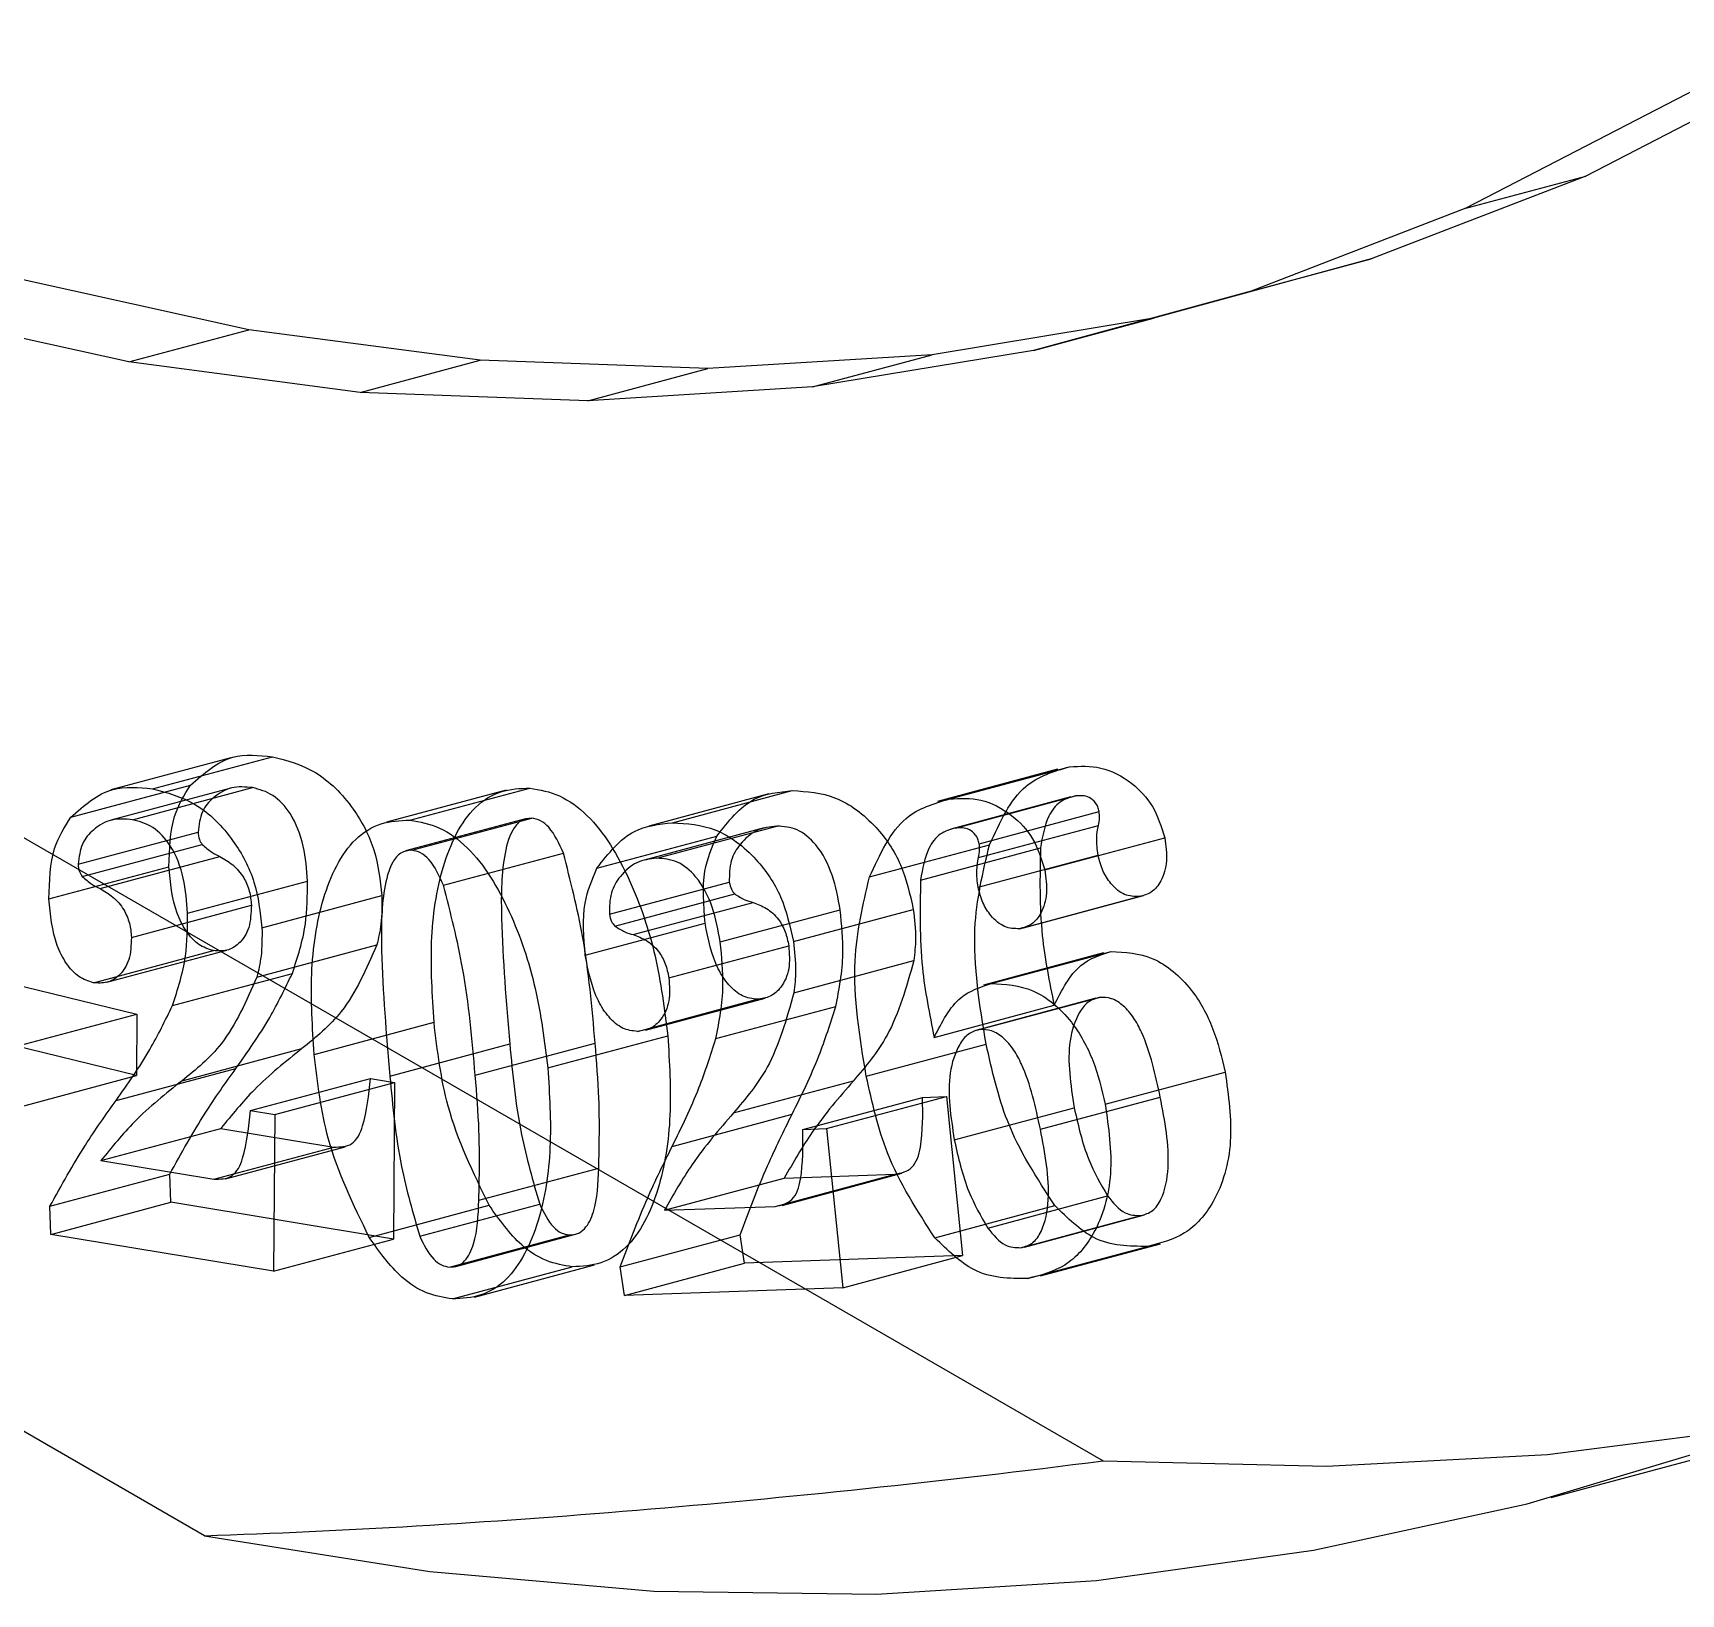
# Model space of a CAD drawing. Header units: inches. Extents: x 0 to 16.3, y 0 to 11.5.
# Drawn here: x 4.6349 to 5.1043, y 5.1129 to 5.5574 of the extents above; entities that cross this region are included whole.
import ezdxf

# ---------------------------------------------------------------- set-up
doc = ezdxf.new("R2010")
doc.units = ezdxf.units.IN
doc.header["$MEASUREMENT"] = 0

msp = doc.modelspace()

# ---------------------------------------------------------------- linework, layer by layer
at = {"color": 7, "linetype": 'Continuous', "lineweight": 25}
for p, q in [((5.15588, 5.55742), (5.07718, 5.51664)), ((5.12173, 5.54827), (5.04303, 5.50749)), ((5.07718, 5.51664), (5.01605, 5.49309)), ((5.04303, 5.50749), (5.07718, 5.51664)), ((5.04303, 5.50749), (4.9819, 5.48394)), ((4.68377, 5.12953), (4.04738, 5.49691)), ((5.01605, 5.49309), (4.95401, 5.47617)), ((4.9819, 5.48394), (5.01605, 5.49309)), ((4.69637, 5.47289), (4.62951, 5.48768)), ((4.9819, 5.48394), (4.91986, 5.46702)), ((4.66222, 5.46374), (4.59536, 5.47853)), ((4.95401, 5.47617), (4.89104, 5.46579)), ((4.91986, 5.46702), (4.95401, 5.47617)), ((4.66222, 5.46374), (4.69637, 5.47289)), ((4.76223, 5.46424), (4.69637, 5.47289)), ((4.72808, 5.45509), (4.66222, 5.46374)), ((4.72808, 5.45509), (4.76223, 5.46424)), ((4.82712, 5.46184), (4.76223, 5.46424)), ((4.89104, 5.46579), (4.82712, 5.46184)), ((4.91986, 5.46702), (4.85689, 5.45664)), ((4.85689, 5.45664), (4.89104, 5.46579)), ((4.79297, 5.4527), (4.82712, 5.46184)), ((4.79297, 5.4527), (4.72808, 5.45509)), ((4.85689, 5.45664), (4.79297, 5.4527)), ((4.54734, 5.37733), (4.93969, 5.15083)), ((4.69126, 5.35103), (4.65711, 5.34188)), ((4.66892, 5.3422), (4.70308, 5.35135)), ((4.92671, 5.34775), (4.89256, 5.3386)), ((4.89599, 5.33932), (4.93014, 5.34847)), ((4.64565, 5.33409), (4.6798, 5.34323)), ((4.69122, 5.34238), (4.65707, 5.33323)), ((4.66329, 5.3334), (4.69744, 5.34255)), ((4.76971, 5.34183), (4.73556, 5.33269)), ((4.74228, 5.33328), (4.77643, 5.34243)), ((4.81702, 5.33254), (4.85117, 5.34169)), ((4.84447, 5.34073), (4.81032, 5.33159)), ((4.93047, 5.33989), (4.89632, 5.33074)), ((4.89766, 5.33104), (4.93181, 5.34019)), ((4.7752, 5.33366), (4.74104, 5.32451)), ((4.74281, 5.3247), (4.77696, 5.33384)), ((4.90441, 5.32657), (4.93856, 5.33572)), ((4.64776, 5.32073), (4.68191, 5.32988)), ((4.79554, 5.31961), (4.82969, 5.32876)), ((4.84314, 5.33107), (4.80899, 5.32192)), ((4.8126, 5.32244), (4.84675, 5.33159)), ((4.90419, 5.32262), (4.93834, 5.33177)), ((4.92311, 5.3191), (4.95726, 5.32825)), ((4.64895, 5.31721), (4.6831, 5.32636)), ((4.65401, 5.31378), (4.68816, 5.32293)), ((4.75183, 5.31475), (4.78598, 5.3239)), ((4.87317, 5.3171), (4.90732, 5.32625)), ((4.8877, 5.31623), (4.92185, 5.32538)), ((4.90409, 5.31417), (4.93824, 5.32331)), ((4.63947, 5.31089), (4.67362, 5.32003)), ((4.67896, 5.30677), (4.71311, 5.31592)), ((4.79906, 5.30649), (4.83321, 5.31564)), ((4.66295, 5.29988), (4.69711, 5.30903)), ((4.70013, 5.30264), (4.73428, 5.31178)), ((4.80062, 5.30313), (4.83477, 5.31228)), ((4.80585, 5.30067), (4.84, 5.30982)), ((4.91585, 5.30236), (4.95, 5.31151)), ((4.917, 5.30263), (4.95115, 5.31178)), ((4.83065, 5.29861), (4.86481, 5.30775)), ((4.85148, 5.29869), (4.88563, 5.30784)), ((4.79219, 5.29481), (4.82634, 5.30396)), ((4.65213, 5.28698), (4.68628, 5.29613)), ((4.65596, 5.2871), (4.69011, 5.29625)), ((4.69869, 5.28858), (4.73284, 5.29773)), ((4.81601, 5.28837), (4.85016, 5.29752)), ((4.93976, 5.29546), (4.90561, 5.28631)), ((4.90779, 5.28676), (4.94194, 5.29591)), ((4.85164, 5.28414), (4.88579, 5.29329)), ((4.62063, 5.28876), (4.66449, 5.27807)), ((4.67464, 5.28051), (4.70879, 5.28966)), ((4.80704, 5.27313), (4.84119, 5.28228)), ((4.80933, 5.27348), (4.84348, 5.28263)), ((4.89157, 5.2714), (4.92573, 5.28055)), ((4.93762, 5.28258), (4.90347, 5.27343)), ((4.90443, 5.27364), (4.93858, 5.28279)), ((4.63034, 5.26892), (4.66449, 5.27807)), ((4.66449, 5.27807), (4.66438, 5.26055)), ((4.82942, 5.27108), (4.86357, 5.28022)), ((4.66438, 5.26055), (4.62052, 5.27124)), ((4.71498, 5.26658), (4.74913, 5.27573)), ((4.78156, 5.26271), (4.81571, 5.27186)), ((4.67736, 5.25906), (4.71151, 5.26821)), ((4.73656, 5.26041), (4.77071, 5.26956)), ((4.76087, 5.26065), (4.79502, 5.26979)), ((4.87223, 5.26036), (4.90638, 5.26951)), ((4.65857, 5.25346), (4.69272, 5.26261)), ((4.63023, 5.2514), (4.66438, 5.26055)), ((4.69685, 5.25056), (4.731, 5.25971)), ((4.70375, 5.24944), (4.7379, 5.25859)), ((4.731, 5.25971), (4.7379, 5.25859)), ((4.7379, 5.25859), (4.73757, 5.21401)), ((4.83441, 5.2499), (4.86856, 5.25905)), ((4.94029, 5.25241), (4.97444, 5.26156)), ((4.85412, 5.24519), (4.88827, 5.25434)), ((4.8609, 5.24544), (4.89505, 5.25459)), ((4.88827, 5.25434), (4.89505, 5.25459)), ((4.89505, 5.25459), (4.89968, 5.2093)), ((4.92181, 5.24527), (4.95596, 5.25441)), ((4.69685, 5.25056), (4.70375, 5.24944)), ((4.70375, 5.24944), (4.70342, 5.20486)), ((4.81697, 5.2404), (4.85112, 5.24955)), ((4.89731, 5.24225), (4.93146, 5.2514)), ((4.65426, 5.23636), (4.68841, 5.2455)), ((4.68841, 5.2455), (4.72058, 5.24021)), ((4.85412, 5.24519), (4.8609, 5.24544)), ((4.8609, 5.24544), (4.86553, 5.20015)), ((4.68643, 5.23106), (4.72058, 5.24021)), ((4.68971, 5.23115), (4.72386, 5.2403)), ((4.65426, 5.23636), (4.68643, 5.23106)), ((4.7619, 5.22503), (4.79605, 5.23418)), ((4.63972, 5.22334), (4.67387, 5.23249)), ((4.67418, 5.22448), (4.67387, 5.23249)), ((4.81473, 5.22219), (4.84888, 5.23134)), ((4.84627, 5.22329), (4.88042, 5.23244)), ((4.84825, 5.2236), (4.8824, 5.23275)), ((4.84888, 5.23134), (4.88042, 5.23244)), ((4.64003, 5.21534), (4.67418, 5.22448)), ((4.73757, 5.21401), (4.67418, 5.22448)), ((4.90681, 5.21712), (4.94096, 5.22626)), ((4.64003, 5.21534), (4.63972, 5.22334)), ((4.73068, 5.21447), (4.76483, 5.22362)), ((4.74507, 5.21478), (4.77922, 5.22393)), ((4.81473, 5.22219), (4.84627, 5.22329)), ((4.89179, 5.21436), (4.92594, 5.22351)), ((4.91629, 5.21153), (4.95045, 5.22067)), ((4.91728, 5.21172), (4.95143, 5.22087)), ((4.70342, 5.20486), (4.64003, 5.21534)), ((4.75352, 5.20602), (4.78767, 5.21516)), ((4.75531, 5.20621), (4.78946, 5.21535)), ((4.80217, 5.20607), (4.83632, 5.21522)), ((4.83753, 5.20712), (4.83632, 5.21522)), ((4.70342, 5.20486), (4.73757, 5.21401)), ((4.9182, 5.20277), (4.95235, 5.21192)), ((4.92189, 5.20352), (4.95604, 5.21267)), ((4.75436, 5.19694), (4.78851, 5.20609)), ((4.76068, 5.1975), (4.79483, 5.20665)), ((4.80338, 5.19797), (4.80217, 5.20607)), ((4.80338, 5.19797), (4.83753, 5.20712)), ((4.89968, 5.2093), (4.83753, 5.20712)), ((4.86553, 5.20015), (4.89968, 5.2093)), ((4.86553, 5.20015), (4.80338, 5.19797)), ((5.06731, 5.14042), (5.20392, 5.17701))]:
    msp.add_line(p, q, dxfattribs=at)
at = {"color": 7, "linetype": 'Continuous', "lineweight": 25, "flags": 128}
for points in [[(4.93969, 5.15083), (5.0033, 5.14936), (5.06626, 5.15262), (5.12838, 5.1606)], [(4.68377, 5.12953), (4.74791, 5.1193), (4.81175, 5.11376), (4.87511, 5.11292), (4.9378, 5.1168), (4.99963, 5.12537), (5.06043, 5.13861), (5.12001, 5.15648)]]:
    msp.add_lwpolyline(points, dxfattribs=at)
at = {"color": 7, "linetype": 'Continuous', "lineweight": 25}
msp.add_ellipse((8.6031, 7.75949), major_axis=(4.52599, 2.43492), ratio=0.22025, start_param=3.559288, end_param=3.660805, dxfattribs=at)
for points, knots in [([(4.6798, 5.34323), (4.6836, 5.34659), (4.6904, 5.35261), (4.69919, 5.35174), (4.70308, 5.35135)], [0, 0, 0, 0, 0.558179, 1, 1, 1, 1]), ([(4.70308, 5.35135), (4.70725, 5.35027), (4.71557, 5.34811), (4.72591, 5.33792), (4.73278, 5.32503), (4.73378, 5.3162), (4.73428, 5.31178)], [0, 0, 0, 0, 0.280528, 0.559947, 0.779939, 1, 1, 1, 1]), ([(4.90732, 5.32625), (4.91028, 5.33269), (4.91557, 5.34421), (4.92568, 5.34717), (4.93014, 5.34847)], [0, 0, 0, 0, 0.559394, 1, 1, 1, 1]), ([(4.93014, 5.34847), (4.9331, 5.34864), (4.93902, 5.34898), (4.94739, 5.34469), (4.95427, 5.33762), (4.95626, 5.33137), (4.95726, 5.32825)], [0, 0, 0, 0, 0.280946, 0.56082, 0.780947, 1, 1, 1, 1]), ([(4.64565, 5.33409), (4.64945, 5.33745), (4.65624, 5.34346), (4.66504, 5.34259), (4.66892, 5.3422)], [0, 0, 0, 0, 0.5581791, 1, 1, 1, 1]), ([(4.66892, 5.3422), (4.67309, 5.34112), (4.68142, 5.33896), (4.69176, 5.32877), (4.69863, 5.31588), (4.69963, 5.30705), (4.70013, 5.30264)], [0, 0, 0, 0, 0.2805276, 0.5599469, 0.7799392, 1, 1, 1, 1]), ([(4.67362, 5.32003), (4.67376, 5.32508), (4.67403, 5.33409), (4.67804, 5.34044), (4.6798, 5.34323)], [0, 0, 0, 0, 0.5595206, 1, 1, 1, 1]), ([(4.69744, 5.34255), (4.69541, 5.34272), (4.69136, 5.34305), (4.68651, 5.34017), (4.68274, 5.336), (4.68219, 5.33191), (4.68191, 5.32988)], [0, 0, 0, 0, 0.2807635, 0.560938, 0.7815045, 1, 1, 1, 1]), ([(4.71311, 5.31592), (4.71287, 5.31925), (4.71238, 5.32589), (4.70891, 5.33496), (4.70332, 5.34095), (4.6994, 5.34202), (4.69744, 5.34255)], [0, 0, 0, 0, 0.281073, 0.560235, 0.779788, 1, 1, 1, 1]), ([(4.74913, 5.27573), (4.74865, 5.28342), (4.74768, 5.29879), (4.75087, 5.32058), (4.75823, 5.3359), (4.768, 5.34206), (4.77362, 5.34231), (4.77643, 5.34243)], [0, 0, 0, 0, 0.250841, 0.501183, 0.749713, 0.874821, 1, 1, 1, 1]), ([(4.77643, 5.34243), (4.77925, 5.34192), (4.7849, 5.3409), (4.79565, 5.33305), (4.80547, 5.31662), (4.81283, 5.29463), (4.81475, 5.27945), (4.81571, 5.27186)], [0, 0, 0, 0, 0.125088, 0.250199, 0.49884, 0.74925, 1, 1, 1, 1]), ([(4.82969, 5.32876), (4.83296, 5.33293), (4.83883, 5.34041), (4.84739, 5.3413), (4.85117, 5.34169)], [0, 0, 0, 0, 0.55814, 1, 1, 1, 1]), ([(4.85117, 5.34169), (4.8553, 5.34144), (4.86356, 5.34093), (4.87465, 5.33267), (4.88271, 5.32099), (4.88466, 5.31222), (4.88563, 5.30784)], [0, 0, 0, 0, 0.280516, 0.559978, 0.779964, 1, 1, 1, 1]), ([(4.87317, 5.3171), (4.87613, 5.32355), (4.88142, 5.33507), (4.89153, 5.33802), (4.89599, 5.33932)], [0, 0, 0, 0, 0.559394, 1, 1, 1, 1]), ([(4.89599, 5.33932), (4.89895, 5.33949), (4.90487, 5.33984), (4.91323, 5.33554), (4.92012, 5.32848), (4.92211, 5.32222), (4.92311, 5.3191)], [0, 0, 0, 0, 0.280946, 0.56082, 0.780947, 1, 1, 1, 1]), ([(4.93181, 5.34019), (4.93029, 5.33976), (4.92725, 5.33891), (4.92332, 5.33378), (4.92241, 5.32857), (4.92185, 5.32538)], [0, 0, 0, 0, 0.280319, 0.560154, 1, 1, 1, 1]), ([(4.93856, 5.33572), (4.93845, 5.33616), (4.93824, 5.33705), (4.93734, 5.33861), (4.93511, 5.3404), (4.93313, 5.34027), (4.93181, 5.34019)], [0, 0, 0, 0, 0.12564, 0.251463, 0.501069, 1, 1, 1, 1]), ([(4.63947, 5.31089), (4.63961, 5.31593), (4.63988, 5.32494), (4.64388, 5.33129), (4.64565, 5.33409)], [0, 0, 0, 0, 0.5595206, 1, 1, 1, 1]), ([(4.66329, 5.3334), (4.66126, 5.33357), (4.65721, 5.3339), (4.65236, 5.33102), (4.64859, 5.32685), (4.64804, 5.32276), (4.64776, 5.32073)], [0, 0, 0, 0, 0.280764, 0.560938, 0.781505, 1, 1, 1, 1]), ([(4.67896, 5.30677), (4.67872, 5.3101), (4.67823, 5.31674), (4.67476, 5.32581), (4.66916, 5.3318), (4.66525, 5.33287), (4.66329, 5.3334)], [0, 0, 0, 0, 0.2810735, 0.5602355, 0.7797882, 1, 1, 1, 1]), ([(4.71498, 5.26658), (4.71449, 5.27427), (4.71353, 5.28965), (4.71672, 5.31143), (4.72408, 5.32675), (4.73385, 5.33292), (4.73947, 5.33316), (4.74228, 5.33328)], [0, 0, 0, 0, 0.250841, 0.501183, 0.749713, 0.874821, 1, 1, 1, 1]), ([(4.74228, 5.33328), (4.7451, 5.33277), (4.75074, 5.33175), (4.7615, 5.3239), (4.77132, 5.30747), (4.77868, 5.28548), (4.7806, 5.2703), (4.78156, 5.26271)], [0, 0, 0, 0, 0.125088, 0.250199, 0.49884, 0.74925, 1, 1, 1, 1]), ([(4.77696, 5.33384), (4.77587, 5.33372), (4.77368, 5.33348), (4.77065, 5.32957), (4.76825, 5.32017), (4.76816, 5.2994), (4.76969, 5.2815), (4.77071, 5.26956)], [0, 0, 0, 0, 0.062229, 0.124547, 0.249113, 0.499096, 1, 1, 1, 1]), ([(4.78598, 5.3239), (4.78477, 5.32658), (4.78308, 5.33032), (4.7795, 5.33336), (4.77781, 5.33368), (4.77696, 5.33384)], [0, 0, 0, 0, 0.5588124, 0.7793541, 1, 1, 1, 1]), ([(4.79554, 5.31961), (4.79881, 5.32379), (4.80468, 5.33126), (4.81324, 5.33215), (4.81702, 5.33254)], [0, 0, 0, 0, 0.55814, 1, 1, 1, 1]), ([(4.81702, 5.33254), (4.82115, 5.33229), (4.82941, 5.33179), (4.8405, 5.32352), (4.84856, 5.31184), (4.85051, 5.30308), (4.85148, 5.29869)], [0, 0, 0, 0, 0.280516, 0.559978, 0.779964, 1, 1, 1, 1]), ([(4.93834, 5.33177), (4.93848, 5.33247), (4.93875, 5.33373), (4.93862, 5.33511), (4.93856, 5.33572)], [0, 0, 0, 0, 0.560285, 1, 1, 1, 1]), ([(4.68191, 5.32988), (4.68198, 5.32915), (4.68211, 5.32786), (4.68279, 5.32682), (4.6831, 5.32636)], [0, 0, 0, 0, 0.560301, 1, 1, 1, 1]), ([(4.82634, 5.30396), (4.82592, 5.3091), (4.82518, 5.31829), (4.82831, 5.32556), (4.82969, 5.32876)], [0, 0, 0, 0, 0.559492, 1, 1, 1, 1]), ([(4.84675, 5.33159), (4.84478, 5.33135), (4.84084, 5.33087), (4.83651, 5.32697), (4.83333, 5.32201), (4.83325, 5.31776), (4.83321, 5.31564)], [0, 0, 0, 0, 0.280723, 0.560965, 0.781473, 1, 1, 1, 1]), ([(4.86481, 5.30775), (4.8642, 5.31108), (4.863, 5.31772), (4.85862, 5.3262), (4.85258, 5.33117), (4.84869, 5.33145), (4.84675, 5.33159)], [0, 0, 0, 0, 0.28101, 0.560172, 0.77972, 1, 1, 1, 1]), ([(4.89766, 5.33104), (4.89614, 5.33061), (4.8931, 5.32976), (4.88917, 5.32464), (4.88826, 5.31942), (4.8877, 5.31623)], [0, 0, 0, 0, 0.280319, 0.560154, 1, 1, 1, 1]), ([(4.90441, 5.32657), (4.9043, 5.32702), (4.90409, 5.32791), (4.90319, 5.32946), (4.90096, 5.33125), (4.89898, 5.33112), (4.89766, 5.33104)], [0, 0, 0, 0, 0.1256401, 0.2514625, 0.5010691, 1, 1, 1, 1]), ([(4.93824, 5.32331), (4.93803, 5.32496), (4.93764, 5.32789), (4.93812, 5.33058), (4.93834, 5.33177)], [0, 0, 0, 0, 0.559679, 1, 1, 1, 1]), ([(4.95726, 5.32825), (4.95756, 5.32602), (4.95815, 5.32157), (4.95651, 5.31607), (4.95365, 5.31246), (4.95122, 5.31183), (4.95, 5.31151)], [0, 0, 0, 0, 0.279964, 0.559416, 0.779596, 1, 1, 1, 1]), ([(4.6831, 5.32636), (4.684, 5.32557), (4.68562, 5.32417), (4.68738, 5.32331), (4.68816, 5.32293)], [0, 0, 0, 0, 0.558913, 1, 1, 1, 1]), ([(4.68816, 5.32293), (4.6894, 5.32221), (4.69188, 5.32077), (4.69492, 5.31735), (4.69672, 5.31311), (4.69698, 5.31039), (4.69711, 5.30903)], [0, 0, 0, 0, 0.280446, 0.559972, 0.779894, 1, 1, 1, 1]), ([(4.74281, 5.3247), (4.74172, 5.32458), (4.73953, 5.32433), (4.7365, 5.32043), (4.7341, 5.31102), (4.73401, 5.29025), (4.73554, 5.27235), (4.73656, 5.26041)], [0, 0, 0, 0, 0.062229, 0.124547, 0.249113, 0.499096, 1, 1, 1, 1]), ([(4.75183, 5.31475), (4.75062, 5.31743), (4.74893, 5.32117), (4.74535, 5.32421), (4.74366, 5.32453), (4.74281, 5.3247)], [0, 0, 0, 0, 0.5588124, 0.7793541, 1, 1, 1, 1]), ([(4.79502, 5.26979), (4.79413, 5.27998), (4.79255, 5.29813), (4.78798, 5.31604), (4.78598, 5.3239)], [0, 0, 0, 0, 0.560805, 1, 1, 1, 1]), ([(4.90638, 5.26951), (4.90453, 5.28069), (4.90123, 5.30066), (4.90546, 5.31843), (4.90732, 5.32625)], [0, 0, 0, 0, 0.560297, 1, 1, 1, 1]), ([(4.90419, 5.32262), (4.90433, 5.32333), (4.9046, 5.32458), (4.90447, 5.32597), (4.90441, 5.32657)], [0, 0, 0, 0, 0.560285, 1, 1, 1, 1]), ([(4.92185, 5.32538), (4.92168, 5.31708), (4.92137, 5.30223), (4.92439, 5.28718), (4.92573, 5.28055)], [0, 0, 0, 0, 0.559185, 1, 1, 1, 1]), ([(4.95, 5.31151), (4.94858, 5.31153), (4.94575, 5.31158), (4.942, 5.31475), (4.93941, 5.31886), (4.93863, 5.32183), (4.93824, 5.32331)], [0, 0, 0, 0, 0.279578, 0.559146, 0.779458, 1, 1, 1, 1]), ([(4.64776, 5.32073), (4.64783, 5.32001), (4.64796, 5.31871), (4.64864, 5.31767), (4.64895, 5.31721)], [0, 0, 0, 0, 0.560301, 1, 1, 1, 1]), ([(4.68628, 5.29613), (4.68486, 5.29657), (4.68201, 5.29745), (4.67839, 5.30155), (4.67462, 5.30899), (4.67403, 5.31548), (4.67362, 5.32003)], [0, 0, 0, 0, 0.186797, 0.373774, 0.56096, 1, 1, 1, 1]), ([(4.79219, 5.29481), (4.79177, 5.29995), (4.79103, 5.30915), (4.79416, 5.31641), (4.79554, 5.31961)], [0, 0, 0, 0, 0.559492, 1, 1, 1, 1]), ([(4.8126, 5.32244), (4.81063, 5.3222), (4.80669, 5.32172), (4.80236, 5.31782), (4.79918, 5.31286), (4.7991, 5.30861), (4.79906, 5.30649)], [0, 0, 0, 0, 0.280723, 0.560965, 0.781473, 1, 1, 1, 1]), ([(4.83065, 5.29861), (4.83005, 5.30194), (4.82885, 5.30857), (4.82447, 5.31705), (4.81843, 5.32202), (4.81454, 5.3223), (4.8126, 5.32244)], [0, 0, 0, 0, 0.28101, 0.560172, 0.77972, 1, 1, 1, 1]), ([(4.90409, 5.31417), (4.90388, 5.31581), (4.90349, 5.31874), (4.90397, 5.32143), (4.90419, 5.32262)], [0, 0, 0, 0, 0.559679, 1, 1, 1, 1]), ([(4.92311, 5.3191), (4.9234, 5.31687), (4.924, 5.31242), (4.92236, 5.30692), (4.9195, 5.30331), (4.91706, 5.30268), (4.91585, 5.30236)], [0, 0, 0, 0, 0.279964, 0.559416, 0.779596, 1, 1, 1, 1]), ([(4.64895, 5.31721), (4.64985, 5.31643), (4.65147, 5.31502), (4.65323, 5.31416), (4.65401, 5.31378)], [0, 0, 0, 0, 0.5589126, 1, 1, 1, 1]), ([(4.65401, 5.31378), (4.65525, 5.31306), (4.65773, 5.31162), (4.66077, 5.3082), (4.66257, 5.30397), (4.66283, 5.30124), (4.66295, 5.29988)], [0, 0, 0, 0, 0.280446, 0.559972, 0.779894, 1, 1, 1, 1]), ([(4.70879, 5.28966), (4.71029, 5.29422), (4.71297, 5.30237), (4.71307, 5.31178), (4.71311, 5.31592)], [0, 0, 0, 0, 0.559875, 1, 1, 1, 1]), ([(4.76087, 5.26065), (4.75998, 5.27083), (4.7584, 5.28899), (4.75383, 5.30689), (4.75183, 5.31475)], [0, 0, 0, 0, 0.560805, 1, 1, 1, 1]), ([(4.83321, 5.31564), (4.83337, 5.31491), (4.83365, 5.31362), (4.83443, 5.31269), (4.83477, 5.31228)], [0, 0, 0, 0, 0.559738, 1, 1, 1, 1]), ([(4.87223, 5.26036), (4.87038, 5.27155), (4.86708, 5.29151), (4.87131, 5.30929), (4.87317, 5.3171)], [0, 0, 0, 0, 0.560297, 1, 1, 1, 1]), ([(4.8877, 5.31623), (4.88753, 5.30793), (4.88722, 5.29309), (4.89024, 5.27803), (4.89157, 5.2714)], [0, 0, 0, 0, 0.559185, 1, 1, 1, 1]), ([(4.91585, 5.30236), (4.91443, 5.30239), (4.9116, 5.30244), (4.90785, 5.3056), (4.90526, 5.30972), (4.90448, 5.31268), (4.90409, 5.31417)], [0, 0, 0, 0, 0.279578, 0.559146, 0.779458, 1, 1, 1, 1]), ([(4.65213, 5.28698), (4.65071, 5.28742), (4.64786, 5.2883), (4.64423, 5.2924), (4.64047, 5.29984), (4.63988, 5.30634), (4.63947, 5.31089)], [0, 0, 0, 0, 0.186797, 0.373774, 0.56096, 1, 1, 1, 1]), ([(4.69711, 5.30903), (4.69701, 5.30682), (4.69683, 5.30242), (4.69388, 5.29804), (4.69019, 5.29587), (4.68759, 5.29605), (4.68628, 5.29613)], [0, 0, 0, 0, 0.279753, 0.55904, 0.779396, 1, 1, 1, 1]), ([(4.73428, 5.31178), (4.7343, 5.30904), (4.73434, 5.30413), (4.7333, 5.29968), (4.73284, 5.29773)], [0, 0, 0, 0, 0.5599317, 1, 1, 1, 1]), ([(4.83477, 5.31228), (4.83572, 5.31166), (4.83743, 5.31057), (4.83922, 5.31005), (4.84, 5.30982)], [0, 0, 0, 0, 0.558798, 1, 1, 1, 1]), ([(4.84, 5.30982), (4.84128, 5.30935), (4.84384, 5.30841), (4.84712, 5.30551), (4.84933, 5.30159), (4.84988, 5.29888), (4.85016, 5.29752)], [0, 0, 0, 0, 0.2806698, 0.5601612, 0.7798069, 1, 1, 1, 1]), ([(4.67464, 5.28051), (4.67614, 5.28507), (4.67882, 5.29322), (4.67892, 5.30263), (4.67896, 5.30677)], [0, 0, 0, 0, 0.559875, 1, 1, 1, 1]), ([(4.79906, 5.30649), (4.79922, 5.30577), (4.7995, 5.30447), (4.80027, 5.30354), (4.80062, 5.30313)], [0, 0, 0, 0, 0.5597383, 1, 1, 1, 1]), ([(4.86357, 5.28022), (4.86451, 5.28515), (4.8662, 5.29396), (4.86523, 5.30354), (4.86481, 5.30775)], [0, 0, 0, 0, 0.55987, 1, 1, 1, 1]), ([(4.88563, 5.30784), (4.88596, 5.30505), (4.88656, 5.30008), (4.88602, 5.29536), (4.88579, 5.29329)], [0, 0, 0, 0, 0.559946, 1, 1, 1, 1]), ([(4.66295, 5.29988), (4.66286, 5.29768), (4.66268, 5.29327), (4.65973, 5.28889), (4.65604, 5.28672), (4.65344, 5.2869), (4.65213, 5.28698)], [0, 0, 0, 0, 0.279753, 0.55904, 0.779396, 1, 1, 1, 1]), ([(4.70013, 5.30264), (4.70015, 5.29989), (4.70019, 5.29498), (4.69915, 5.29054), (4.69869, 5.28858)], [0, 0, 0, 0, 0.559932, 1, 1, 1, 1]), ([(4.80062, 5.30313), (4.80157, 5.30252), (4.80328, 5.30142), (4.80507, 5.3009), (4.80585, 5.30067)], [0, 0, 0, 0, 0.558798, 1, 1, 1, 1]), ([(4.80585, 5.30067), (4.80713, 5.3002), (4.80969, 5.29926), (4.81297, 5.29636), (4.81518, 5.29244), (4.81573, 5.28973), (4.81601, 5.28837)], [0, 0, 0, 0, 0.28067, 0.560161, 0.779807, 1, 1, 1, 1]), ([(4.84119, 5.28228), (4.83977, 5.28244), (4.83693, 5.28275), (4.83299, 5.28618), (4.82852, 5.29295), (4.82724, 5.29942), (4.82634, 5.30396)], [0, 0, 0, 0, 0.186785, 0.373737, 0.560891, 1, 1, 1, 1]), ([(4.73284, 5.29773), (4.72985, 5.29092), (4.72448, 5.27872), (4.71549, 5.27143), (4.71151, 5.26821)], [0, 0, 0, 0, 0.55801, 1, 1, 1, 1]), ([(4.80704, 5.27313), (4.80562, 5.27329), (4.80278, 5.2736), (4.79883, 5.27703), (4.79437, 5.2838), (4.79309, 5.29027), (4.79219, 5.29481)], [0, 0, 0, 0, 0.186785, 0.373737, 0.560891, 1, 1, 1, 1]), ([(4.82942, 5.27108), (4.83036, 5.276), (4.83205, 5.28481), (4.83108, 5.29439), (4.83065, 5.29861)], [0, 0, 0, 0, 0.55987, 1, 1, 1, 1]), ([(4.85016, 5.29752), (4.85032, 5.29527), (4.85064, 5.29077), (4.84829, 5.28572), (4.84498, 5.28279), (4.84245, 5.28245), (4.84119, 5.28228)], [0, 0, 0, 0, 0.279596, 0.559052, 0.77943, 1, 1, 1, 1]), ([(4.85148, 5.29869), (4.85181, 5.29591), (4.85241, 5.29093), (4.85187, 5.28621), (4.85164, 5.28414)], [0, 0, 0, 0, 0.559946, 1, 1, 1, 1]), ([(4.92573, 5.28055), (4.92794, 5.28488), (4.93189, 5.29263), (4.93887, 5.29491), (4.94194, 5.29591)], [0, 0, 0, 0, 0.560318, 1, 1, 1, 1]), ([(4.94194, 5.29591), (4.94594, 5.2957), (4.95394, 5.29526), (4.96466, 5.28645), (4.97142, 5.27418), (4.97343, 5.26577), (4.97444, 5.26156)], [0, 0, 0, 0, 0.279318, 0.558915, 0.779039, 1, 1, 1, 1]), ([(4.88579, 5.29329), (4.88367, 5.28578), (4.87986, 5.27232), (4.87202, 5.26312), (4.86856, 5.25905)], [0, 0, 0, 0, 0.558019, 1, 1, 1, 1]), ([(4.69869, 5.28858), (4.69569, 5.28177), (4.69033, 5.26957), (4.68133, 5.26228), (4.67736, 5.25906)], [0, 0, 0, 0, 0.55801, 1, 1, 1, 1]), ([(4.69272, 5.26261), (4.69605, 5.26729), (4.70199, 5.27564), (4.70672, 5.28538), (4.70879, 5.28966)], [0, 0, 0, 0, 0.560255, 1, 1, 1, 1]), ([(4.81601, 5.28837), (4.81617, 5.28612), (4.81649, 5.28162), (4.81414, 5.27657), (4.81083, 5.27364), (4.8083, 5.2733), (4.80704, 5.27313)], [0, 0, 0, 0, 0.2795963, 0.5590518, 0.7794297, 1, 1, 1, 1]), ([(4.89157, 5.2714), (4.89379, 5.27574), (4.89774, 5.28348), (4.90472, 5.28576), (4.90779, 5.28676)], [0, 0, 0, 0, 0.560318, 1, 1, 1, 1]), ([(4.90779, 5.28676), (4.91179, 5.28655), (4.91979, 5.28612), (4.93051, 5.27731), (4.93727, 5.26504), (4.93928, 5.25662), (4.94029, 5.25241)], [0, 0, 0, 0, 0.279318, 0.558915, 0.779039, 1, 1, 1, 1]), ([(4.85164, 5.28414), (4.84952, 5.27663), (4.84571, 5.26317), (4.83787, 5.25397), (4.83441, 5.2499)], [0, 0, 0, 0, 0.558019, 1, 1, 1, 1]), ([(4.93858, 5.28279), (4.93747, 5.28245), (4.93524, 5.28178), (4.9321, 5.27758), (4.92891, 5.26779), (4.93044, 5.25795), (4.93146, 5.2514)], [0, 0, 0, 0, 0.125114, 0.250622, 0.500885, 1, 1, 1, 1]), ([(4.95596, 5.25441), (4.9546, 5.26078), (4.9529, 5.26874), (4.94847, 5.27716), (4.94554, 5.28052), (4.94209, 5.28282), (4.93975, 5.2828), (4.93858, 5.28279)], [0, 0, 0, 0, 0.500035, 0.625195, 0.750363, 0.875176, 1, 1, 1, 1]), ([(4.65857, 5.25346), (4.6619, 5.25814), (4.66784, 5.26649), (4.67257, 5.27623), (4.67464, 5.28051)], [0, 0, 0, 0, 0.560255, 1, 1, 1, 1]), ([(4.85112, 5.24955), (4.8538, 5.25497), (4.85856, 5.26466), (4.86204, 5.27547), (4.86357, 5.28022)], [0, 0, 0, 0, 0.56025, 1, 1, 1, 1]), ([(4.76483, 5.22362), (4.76033, 5.23284), (4.75227, 5.24934), (4.75009, 5.26765), (4.74913, 5.27573)], [0, 0, 0, 0, 0.558691, 1, 1, 1, 1]), ([(4.81571, 5.27186), (4.81617, 5.26427), (4.81709, 5.2491), (4.81378, 5.22765), (4.80641, 5.21269), (4.79682, 5.20653), (4.79128, 5.20624), (4.78851, 5.20609)], [0, 0, 0, 0, 0.250794, 0.501166, 0.74974, 0.874885, 1, 1, 1, 1]), ([(4.90443, 5.27364), (4.90332, 5.27331), (4.90109, 5.27263), (4.89795, 5.26843), (4.89476, 5.25864), (4.89629, 5.2488), (4.89731, 5.24225)], [0, 0, 0, 0, 0.125114, 0.250622, 0.500885, 1, 1, 1, 1]), ([(4.92181, 5.24527), (4.92045, 5.25163), (4.91875, 5.25959), (4.91432, 5.26802), (4.91139, 5.27138), (4.90794, 5.27368), (4.9056, 5.27365), (4.90443, 5.27364)], [0, 0, 0, 0, 0.500035, 0.625195, 0.750363, 0.875176, 1, 1, 1, 1]), ([(4.71151, 5.26821), (4.70686, 5.26453), (4.69857, 5.25794), (4.69151, 5.2493), (4.68841, 5.2455)], [0, 0, 0, 0, 0.560259, 1, 1, 1, 1]), ([(4.73068, 5.21447), (4.72618, 5.22369), (4.71812, 5.24019), (4.71594, 5.2585), (4.71498, 5.26658)], [0, 0, 0, 0, 0.558691, 1, 1, 1, 1]), ([(4.77071, 5.26956), (4.77151, 5.26094), (4.77294, 5.24555), (4.7773, 5.23053), (4.77922, 5.22393)], [0, 0, 0, 0, 0.560654, 1, 1, 1, 1]), ([(4.79605, 5.23418), (4.79619, 5.24077), (4.79644, 5.25253), (4.79545, 5.26452), (4.79502, 5.26979)], [0, 0, 0, 0, 0.559929, 1, 1, 1, 1]), ([(4.81697, 5.2404), (4.81964, 5.24583), (4.82441, 5.25551), (4.82789, 5.26632), (4.82942, 5.27108)], [0, 0, 0, 0, 0.56025, 1, 1, 1, 1]), ([(4.92594, 5.22351), (4.92088, 5.23128), (4.91183, 5.24519), (4.90805, 5.26206), (4.90638, 5.26951)], [0, 0, 0, 0, 0.558337, 1, 1, 1, 1]), ([(4.67387, 5.23249), (4.67715, 5.2384), (4.68301, 5.24895), (4.68975, 5.25844), (4.69272, 5.26261)], [0, 0, 0, 0, 0.559839, 1, 1, 1, 1]), ([(4.78156, 5.26271), (4.78202, 5.25512), (4.78294, 5.23995), (4.77963, 5.2185), (4.77226, 5.20354), (4.76267, 5.19738), (4.75713, 5.19709), (4.75436, 5.19694)], [0, 0, 0, 0, 0.250794, 0.501166, 0.74974, 0.874885, 1, 1, 1, 1]), ([(4.67736, 5.25906), (4.67271, 5.25538), (4.66442, 5.2488), (4.65736, 5.24016), (4.65426, 5.23636)], [0, 0, 0, 0, 0.560259, 1, 1, 1, 1]), ([(4.72058, 5.24021), (4.7224, 5.2402), (4.72513, 5.24019), (4.72772, 5.24314), (4.72993, 5.24921), (4.73053, 5.25504), (4.731, 5.25971)], [0, 0, 0, 0, 0.2481773, 0.3734521, 0.4987359, 1, 1, 1, 1]), ([(4.73656, 5.26041), (4.73736, 5.25179), (4.73879, 5.2364), (4.74315, 5.22138), (4.74507, 5.21478)], [0, 0, 0, 0, 0.560654, 1, 1, 1, 1]), ([(4.7619, 5.22503), (4.76204, 5.23162), (4.76229, 5.24339), (4.7613, 5.25537), (4.76087, 5.26065)], [0, 0, 0, 0, 0.5599293, 1, 1, 1, 1]), ([(4.86856, 5.25905), (4.86451, 5.25436), (4.85727, 5.24599), (4.85144, 5.23581), (4.84888, 5.23134)], [0, 0, 0, 0, 0.5602157, 1, 1, 1, 1]), ([(4.89179, 5.21436), (4.88673, 5.22213), (4.87768, 5.23604), (4.8739, 5.25291), (4.87223, 5.26036)], [0, 0, 0, 0, 0.558337, 1, 1, 1, 1]), ([(4.97444, 5.26156), (4.97538, 5.25487), (4.97727, 5.24151), (4.97238, 5.22483), (4.96333, 5.21465), (4.95601, 5.21283), (4.95235, 5.21192)], [0, 0, 0, 0, 0.280212, 0.559411, 0.779483, 1, 1, 1, 1]), ([(4.63972, 5.22334), (4.643, 5.22925), (4.64886, 5.2398), (4.6556, 5.24929), (4.65857, 5.25346)], [0, 0, 0, 0, 0.559839, 1, 1, 1, 1]), ([(4.88042, 5.23244), (4.88217, 5.2328), (4.8848, 5.23335), (4.88695, 5.23687), (4.88844, 5.24346), (4.88834, 5.2495), (4.88827, 5.25434)], [0, 0, 0, 0, 0.248093, 0.373343, 0.498695, 1, 1, 1, 1]), ([(4.94029, 5.25241), (4.94123, 5.24572), (4.94312, 5.23236), (4.93823, 5.21568), (4.92918, 5.2055), (4.92186, 5.20368), (4.9182, 5.20277)], [0, 0, 0, 0, 0.2802125, 0.5594106, 0.7794827, 1, 1, 1, 1]), ([(4.95045, 5.22067), (4.95162, 5.22102), (4.95397, 5.2217), (4.95712, 5.22634), (4.95921, 5.23745), (4.95726, 5.24762), (4.95596, 5.25441)], [0, 0, 0, 0, 0.125001, 0.250054, 0.499065, 1, 1, 1, 1]), ([(4.68643, 5.23106), (4.68825, 5.23105), (4.69098, 5.23104), (4.69356, 5.23399), (4.69578, 5.24006), (4.69638, 5.2459), (4.69685, 5.25056)], [0, 0, 0, 0, 0.248177, 0.373452, 0.498736, 1, 1, 1, 1]), ([(4.83441, 5.2499), (4.83036, 5.24521), (4.82312, 5.23684), (4.81729, 5.22666), (4.81473, 5.22219)], [0, 0, 0, 0, 0.560216, 1, 1, 1, 1]), ([(4.83632, 5.21522), (4.83882, 5.22187), (4.84329, 5.23374), (4.84873, 5.24472), (4.85112, 5.24955)], [0, 0, 0, 0, 0.5598381, 1, 1, 1, 1]), ([(4.93146, 5.2514), (4.93259, 5.24636), (4.93459, 5.23737), (4.93902, 5.22965), (4.94096, 5.22626)], [0, 0, 0, 0, 0.560535, 1, 1, 1, 1]), ([(4.84627, 5.22329), (4.84802, 5.22365), (4.85065, 5.2242), (4.8528, 5.22772), (4.85429, 5.23431), (4.85419, 5.24035), (4.85412, 5.24519)], [0, 0, 0, 0, 0.2480928, 0.3733432, 0.4986953, 1, 1, 1, 1]), ([(4.91629, 5.21153), (4.91747, 5.21187), (4.91982, 5.21255), (4.92297, 5.21719), (4.92506, 5.2283), (4.92311, 5.23847), (4.92181, 5.24527)], [0, 0, 0, 0, 0.125001, 0.250054, 0.499065, 1, 1, 1, 1]), ([(4.80217, 5.20607), (4.80467, 5.21272), (4.80914, 5.22459), (4.81458, 5.23557), (4.81697, 5.2404)], [0, 0, 0, 0, 0.559838, 1, 1, 1, 1]), ([(4.89731, 5.24225), (4.89844, 5.23721), (4.90044, 5.22822), (4.90487, 5.22051), (4.90681, 5.21712)], [0, 0, 0, 0, 0.560535, 1, 1, 1, 1]), ([(4.78767, 5.21516), (4.78847, 5.21521), (4.79007, 5.21531), (4.79273, 5.21732), (4.79561, 5.22341), (4.79587, 5.22986), (4.79605, 5.23418)], [0, 0, 0, 0, 0.125298, 0.250642, 0.49905, 1, 1, 1, 1]), ([(4.75352, 5.20602), (4.75432, 5.20607), (4.75592, 5.20616), (4.75858, 5.20817), (4.76146, 5.21426), (4.76172, 5.22072), (4.7619, 5.22503)], [0, 0, 0, 0, 0.125298, 0.250642, 0.49905, 1, 1, 1, 1]), ([(4.94096, 5.22626), (4.94257, 5.22432), (4.94543, 5.22084), (4.94891, 5.22073), (4.95045, 5.22067)], [0, 0, 0, 0, 0.559648, 1, 1, 1, 1]), ([(4.78851, 5.20609), (4.78605, 5.2065), (4.78112, 5.20731), (4.77251, 5.21279), (4.76774, 5.21951), (4.76483, 5.22362)], [0, 0, 0, 0, 0.280369, 0.560588, 1, 1, 1, 1]), ([(4.77922, 5.22393), (4.78039, 5.22151), (4.78202, 5.21814), (4.78535, 5.21558), (4.7869, 5.2153), (4.78767, 5.21516)], [0, 0, 0, 0, 0.558242, 0.779093, 1, 1, 1, 1]), ([(4.95235, 5.21192), (4.94712, 5.21192), (4.93776, 5.21193), (4.92955, 5.21997), (4.92594, 5.22351)], [0, 0, 0, 0, 0.559389, 1, 1, 1, 1]), ([(4.90681, 5.21712), (4.90842, 5.21517), (4.91128, 5.2117), (4.91476, 5.21158), (4.91629, 5.21153)], [0, 0, 0, 0, 0.559648, 1, 1, 1, 1]), ([(4.75436, 5.19694), (4.75189, 5.19735), (4.74697, 5.19816), (4.73836, 5.20364), (4.73359, 5.21036), (4.73068, 5.21447)], [0, 0, 0, 0, 0.2803694, 0.5605876, 1, 1, 1, 1]), ([(4.74507, 5.21478), (4.74624, 5.21236), (4.74787, 5.20899), (4.7512, 5.20643), (4.75275, 5.20615), (4.75352, 5.20602)], [0, 0, 0, 0, 0.558242, 0.779093, 1, 1, 1, 1]), ([(4.9182, 5.20277), (4.91297, 5.20277), (4.90361, 5.20278), (4.8954, 5.21082), (4.89179, 5.21436)], [0, 0, 0, 0, 0.559389, 1, 1, 1, 1])]:
    msp.add_open_spline(points, degree=3, knots=knots, dxfattribs=at)

doc.saveas('drawing.dxf')
